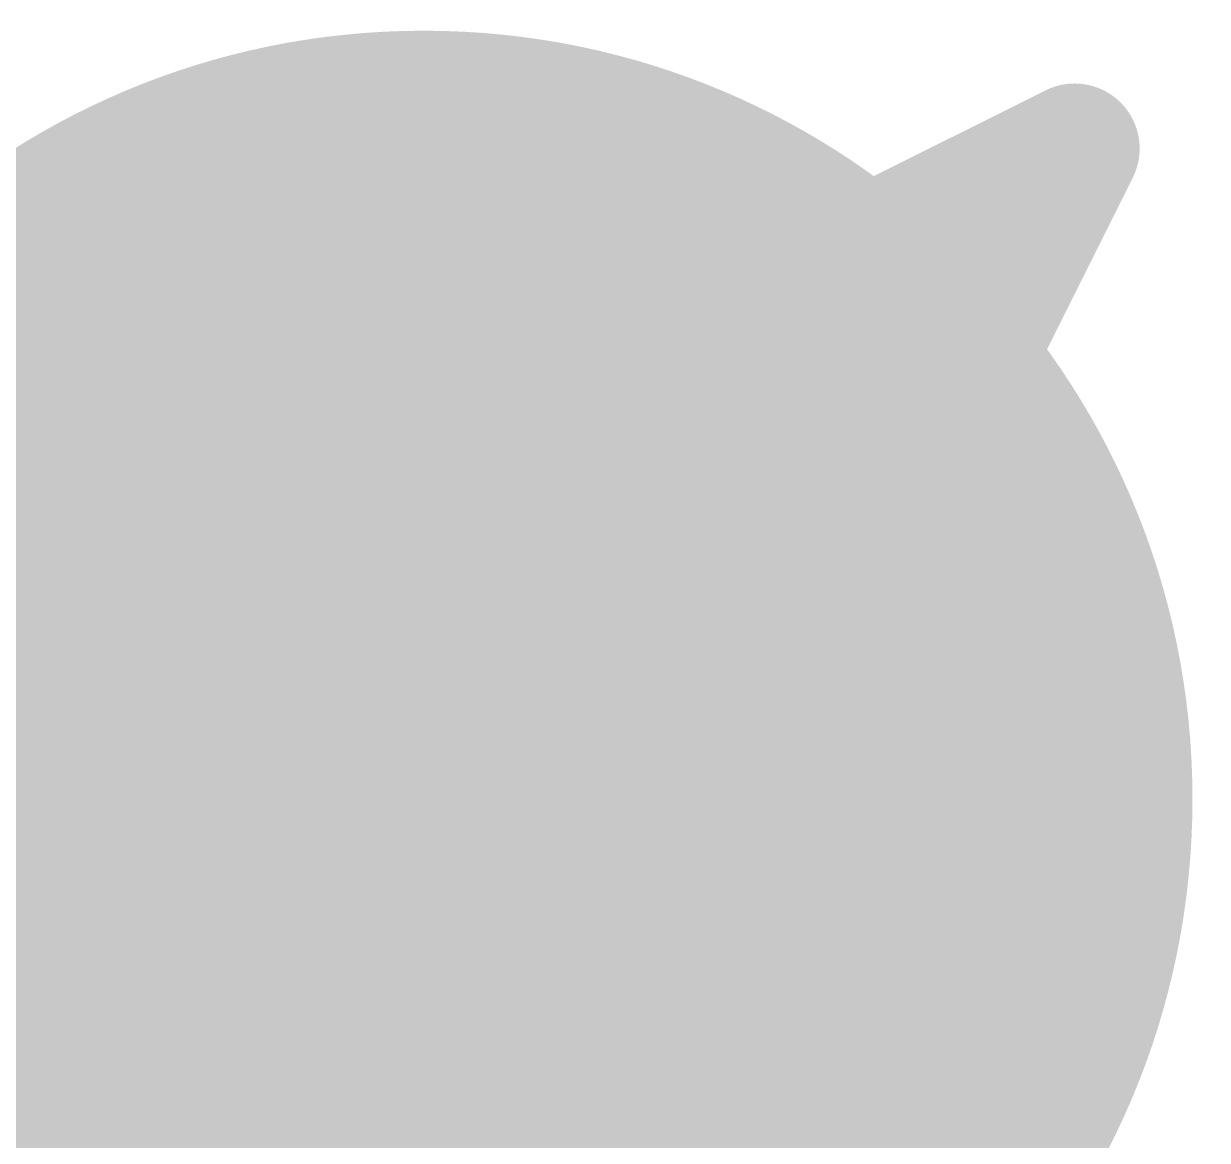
# Model space of a CAD drawing. Header units: inches. Extents: x -2 to 343, y -53 to 63.
# Drawn here: x 58.5432 to 59.0052, y -19.8436 to -19.4076 of the extents above; entities that cross this region are included whole.
import ezdxf

# ---------------------------------------------------------------- set-up
doc = ezdxf.new("R2010")
doc.units = ezdxf.units.IN
for name, color, linetype in [('Board Outline', 216, 'Continuous'), ('Bottom Layer', 5, 'Continuous'), ('Drill Drawing', 1, 'Continuous'), ('Top Layer', 1, 'Continuous'), ('Via Holes', 16, 'Continuous')]:
    doc.layers.add(name, color=color, linetype=linetype)

msp = doc.modelspace()

# ---------------------------------------------------------------- hatches: boundary and pattern name
at = {"layer": 'Bottom Layer'}
h = msp.add_hatch(color=5, dxfattribs=at)
edge = h.paths.add_edge_path()
edge.add_arc((58.6994, -19.7104), 0.3, 0, 360)
at = {"layer": 'Top Layer'}
h = msp.add_hatch(color=1, dxfattribs=at)
edge = h.paths.add_edge_path()
edge.add_arc((58.6994, -19.7104), 0.3, 0, 360)
at = {"layer": 'Via Holes'}
h = msp.add_hatch(color=7, dxfattribs=at)
edge = h.paths.add_edge_path()
edge.add_arc((58.6994, -19.7104), 0.15, 0, 360)

# ---------------------------------------------------------------- linework, layer by layer
at = {"layer": 'Board Outline'}
msp.add_lwpolyline([(49.77205, 6.34762, 0.254, 0.254, -0.6504), (32.11751, -53.05466, 0.254, 0.254, 0)], format="xyseb", dxfattribs=at)
at = {"layer": 'Bottom Layer'}
for points in [[(56.3823, -3.58252, 0.381, 0.381, -0.316719), (54.82971, -37.00552, 0.381, 0.381, 0)], [(58.06752, -19.7104, 0.254, 0.254, 0), (58.6994, -19.7104, 0.254, 0.254, 0)]]:
    msp.add_lwpolyline(points, format="xyseb", dxfattribs=at)
msp.add_lwpolyline([(58.6359, -19.7104, 0.127, 0.127, 1), (58.7629, -19.7104, 0.127, 0.127, 1)], format="xyseb", close=True, dxfattribs=at)
at = {"layer": 'Drill Drawing'}
for points in [[(58.4454, -19.4564, 0.0508, 0.0508, 0), (58.6994, -19.5834, 0.0508, 0.0508, 0)], [(58.4454, -19.4564, 0.0508, 0.0508, 0), (58.5724, -19.7104, 0.0508, 0.0508, 0)], [(58.6994, -19.5834, 0.0508, 0.0508, 0), (58.9534, -19.4564, 0.0508, 0.0508, 0)], [(58.8264, -19.7104, 0.0508, 0.0508, 0), (58.9534, -19.4564, 0.0508, 0.0508, 0)], [(58.4454, -19.9644, 0.0508, 0.0508, 0), (58.5724, -19.7104, 0.0508, 0.0508, 0)], [(58.8264, -19.7104, 0.0508, 0.0508, 0), (58.9534, -19.9644, 0.0508, 0.0508, 0)], [(58.4454, -19.9644, 0.0508, 0.0508, 0), (58.6994, -19.8374, 0.0508, 0.0508, 0)], [(58.6994, -19.8374, 0.0508, 0.0508, 0), (58.9534, -19.9644, 0.0508, 0.0508, 0)]]:
    msp.add_lwpolyline(points, format="xyseb", dxfattribs=at)
for points in [[(58.9407, -19.4564, 0.0254, 0.0254, 1), (58.9661, -19.4564, 0.0254, 0.0254, 1)], [(58.9407, -19.4564, 0.0254, 0.0254, 1), (58.9661, -19.4564, 0.0254, 0.0254, 1)], [(58.6867, -19.5834, 0.0254, 0.0254, 1), (58.7121, -19.5834, 0.0254, 0.0254, 1)], [(58.6867, -19.5834, 0.0254, 0.0254, 1), (58.7121, -19.5834, 0.0254, 0.0254, 1)], [(58.5597, -19.7104, 0.0254, 0.0254, 1), (58.5851, -19.7104, 0.0254, 0.0254, 1)], [(58.5597, -19.7104, 0.0254, 0.0254, 1), (58.5851, -19.7104, 0.0254, 0.0254, 1)], [(58.8137, -19.7104, 0.0254, 0.0254, 1), (58.8391, -19.7104, 0.0254, 0.0254, 1)], [(58.8137, -19.7104, 0.0254, 0.0254, 1), (58.8391, -19.7104, 0.0254, 0.0254, 1)], [(58.6867, -19.8374, 0.0254, 0.0254, 1), (58.7121, -19.8374, 0.0254, 0.0254, 1)], [(58.6867, -19.8374, 0.0254, 0.0254, 1), (58.7121, -19.8374, 0.0254, 0.0254, 1)]]:
    msp.add_lwpolyline(points, format="xyseb", close=True, dxfattribs=at)
at = {"layer": 'Top Layer'}
for points in [[(57.4937, -19.7042, 0.254, 0.254, 0), (58.6932, -19.7042, 0.254, 0.254, 0)], [(58.6932, -19.7042, 0.254, 0.254, 0), (58.6994, -19.7104, 0.254, 0.254, 0)]]:
    msp.add_lwpolyline(points, format="xyseb", dxfattribs=at)
for points in [[(58.6297, -19.7042, 0.127, 0.127, 1), (58.7567, -19.7042, 0.127, 0.127, 1)], [(58.6297, -19.7042, 0.127, 0.127, 1), (58.7567, -19.7042, 0.127, 0.127, 1)], [(58.6359, -19.7104, 0.127, 0.127, 1), (58.7629, -19.7104, 0.127, 0.127, 1)]]:
    msp.add_lwpolyline(points, format="xyseb", close=True, dxfattribs=at)

doc.saveas('drawing.dxf')
